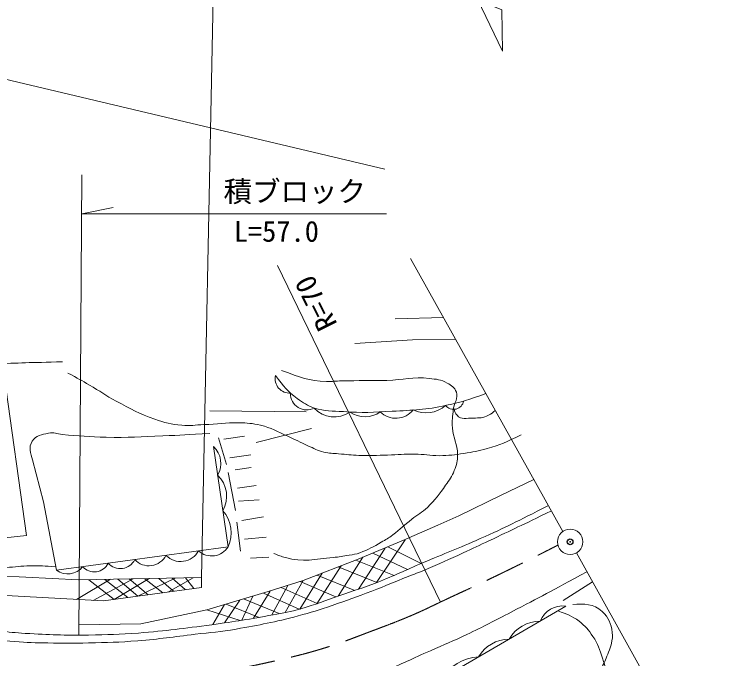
# Model space of a CAD drawing. Units: millimetres, scale not verified. Extents: x 40000 to 680000, y 20000 to 380000.
# Drawn here: x 203790 to 267219, y 263363 to 319915 of the extents above; entities that cross this region are included whole.
import ezdxf
from ezdxf.enums import TextEntityAlignment as Align

# ---------------------------------------------------------------- set-up
doc = ezdxf.new("R2010")
doc.units = ezdxf.units.MM
doc.header["$LTSCALE"] = 1000
doc.header["$PDMODE"] = 32
doc.header["$PDSIZE"] = 500
doc.linetypes.add('CHAIN', pattern=[18.5, 12, -1.5, 3.5, -1.5])
doc.layers.add('M-BMK', color=2, linetype='CHAIN', lineweight=13)
doc.layers.add('M-WORK', color=1, linetype='Continuous', lineweight=13)
doc.layers.add('M-OTRS', color=6, linetype='Continuous')
doc.styles.add('ＭＳ ゴシック', font='')
doc.styles.get('ＭＳ ゴシック').set_extended_font_data('MS Gothic')

msp = doc.modelspace()

# ---------------------------------------------------------------- linework, layer by layer
at = {"layer": 'M-BMK'}
msp.add_open_spline([(162430, 277138), (163091, 276675), (163279, 276536), (163855, 276202), (164313, 275937), (164584, 275814), (165053, 275570), (166604, 274763), (167476, 274316), (169038, 273531), (171557, 272265), (172969, 271556), (175514, 270343), (176884, 269690), (177663, 269350), (179041, 268713), (180051, 268246), (180605, 267956), (181628, 267518), (182871, 266985), (183578, 266709), (184844, 266234), (186270, 265700), (187085, 265446), (188519, 264936), (189491, 264591), (190013, 264331), (191003, 264044), (192473, 263618), (193315, 263446), (194802, 263081), (195503, 262908), (195890, 262782), (196600, 262647), (197652, 262447), (198250, 262392), (199309, 262234), (200523, 262054), (201200, 261925), (202420, 261790), (204129, 261602), (205093, 261551), (206811, 261462), (208532, 261373), (209499, 261344), (211223, 261367), (213172, 261393), (214263, 261471), (216206, 261616), (218261, 261768), (219418, 261842), (221454, 262155), (223727, 262505), (224991, 262771), (227232, 263287), (228702, 263626), (229524, 263828), (230967, 264271), (232375, 264704), (233145, 265006), (234522, 265530), (236454, 266267), (237554, 266643), (239442, 267488), (240139, 267800), (240518, 267998), (241209, 268324), (243315, 269318), (244510, 269845), (246605, 270863), (248536, 271801), (249152, 272112), (251523, 273318)], degree=3, knots=[0, 0, 0, 0, 1, 1, 1, 2, 2, 2, 3, 3, 3, 4, 4, 4, 5, 5, 5, 6, 6, 6, 7, 7, 7, 8, 8, 8, 9, 9, 9, 10, 10, 10, 11, 11, 11, 12, 12, 12, 13, 13, 13, 14, 14, 14, 15, 15, 15, 16, 16, 16, 17, 17, 17, 18, 18, 18, 19, 19, 19, 20, 20, 20, 21, 21, 21, 22, 22, 22, 23, 23, 23, 24, 24, 24, 24], dxfattribs=at)
at = {"layer": 'M-OTRS'}
msp.add_point((252602, 273610), dxfattribs=at)
at = {"layer": 'M-WORK'}
for p, q in [((236318, 306325), (68395, 346125)), ((221399, 328278), (220208, 270465)), ((209456, 265421), (209723, 305828)), ((209701, 302419), (212476, 302973)), ((209701, 302419), (236469, 302418)), ((251954, 274521), (238592, 298495)), ((241209, 268324), (226902, 297880)), ((237232, 293192), (241484, 293306)), ((220956, 285121), (229402, 285020)), ((225019, 282321), (229892, 283575)), ((222405, 280393), (221707, 282753)), ((222190, 282620), (224002, 282874)), ((222697, 280984), (224553, 281245)), ((223184, 279925), (224588, 280151)), ((222553, 279705), (223220, 276373)), ((223397, 278333), (225010, 278554)), ((223472, 277172), (225297, 277308)), ((223339, 275349), (223656, 272799)), ((223770, 275486), (225660, 275792)), ((224007, 273847), (225888, 274011)), ((238099, 273798), (235595, 270030)), ((236348, 273069), (234024, 269458)), ((236583, 273166), (239521, 271711)), ((224530, 272177), (226129, 272252)), ((234389, 272257), (232239, 268849)), ((235262, 272619), (238324, 271188)), ((253151, 272636), (267219, 247449)), ((232492, 271507), (230347, 268175)), ((233764, 272004), (237139, 270663)), ((230806, 270850), (228844, 267703)), ((232234, 271407), (235630, 270044)), ((209251, 268553), (212214, 270320)), ((212536, 268545), (210320, 270285)), ((210711, 268469), (214215, 270356)), ((211727, 270311), (213745, 268713)), ((212536, 268545), (215631, 270382)), ((212860, 270331), (214622, 268834)), ((215547, 268962), (213876, 270350)), ((214622, 268834), (217896, 270423)), ((215240, 270375), (216832, 269140)), ((216468, 270397), (217759, 269268)), ((217333, 269210), (219494, 270452)), ((217632, 270418), (218800, 269413)), ((219558, 269518), (218805, 270439)), ((230392, 270688), (233688, 269344)), ((227802, 269778), (226405, 267190)), ((227231, 269597), (230374, 268184)), ((229150, 270204), (227573, 267406)), ((228877, 270117), (232035, 268777)), ((251982, 268460), (254562, 270111)), ((226248, 269286), (224802, 266896)), ((225653, 269108), (228812, 267694)), ((223582, 268501), (222227, 266489)), ((224717, 268834), (223774, 266723)), ((223912, 268598), (227057, 267310)), ((222240, 268108), (221215, 266348)), ((222374, 268147), (225275, 266980)), ((233886, 257332), (252230, 267958)), ((220691, 267654), (223632, 266701))]:
    msp.add_line(p, q, dxfattribs=at)
for points in [[(233364, 344344), (246649, 316704), (246613, 320311), (242935, 321846)], [(233676, 291032), (238747, 291342), (242540, 291412)], [(221268, 281985), (222568, 273166), (207486, 271111), (206353, 277126), (205377, 280816)], [(209462, 266313), (214890, 266408), (220691, 267654), (226087, 269236), (229150, 270204), (233991, 272092), (237975, 273743), (240974, 275076), (242815, 275886), (246529, 277695), (249408, 279088)], [(202440, 270629), (209423, 270269), (220208, 270465), (220208, 269608), (211613, 268417), (202472, 268941), (196695, 266703)]]:
    msp.add_lwpolyline(points, dxfattribs=at)
msp.add_lwpolyline([(190158, 286557), (202887, 288208), (204845, 274168), (202932, 273970), (202980, 272747), (200805, 272494), (200567, 273938), (195473, 273303), (194901, 277699), (188172, 277128), (187442, 283048), (190489, 283429)], close=True, dxfattribs=at)
msp.add_circle((252602, 273610), 1118, dxfattribs=at)
for centre, radius, start, end in [((227976, 287946), 1287, 167.88203, 273.0391), ((229460, 286608), 1417, 177.8728, 298.20138), ((239938, 287576), 2639, 244.84234, 310.70068), ((242359, 286152), 907, 219.48965, 349.12026), ((231888, 286945), 2367, 222.04108, 304.95043), ((234579, 286995), 2397, 236.15968, 304.14187), ((237290, 286419), 1962, 225.8782, 321.10045), ((219897, 280495), 2025, 329.38483, 47.38034), ((219855, 277606), 2576, 330.60957, 46.15559), ((219868, 274391), 2964, 335.60141, 41.16376), ((218387, 273701), 1814, 224.87065, 330.65026), ((221119, 274087), 1716, 227.93786, 327.58306), ((215597, 273202), 1695, 222.95566, 332.56526), ((210800, 272337), 1368, 221.85868, 333.66223), ((213084, 272674), 1418, 221.74447, 333.77644), ((208468, 272486), 1689, 234.47589, 321.04503), ((251916, 265904), 2078, 81.29463, 158.86729), ((250015, 263434), 3220, 90.6821, 149.47982), ((247285, 261887), 3182, 90.7871, 149.37482), ((244850, 259208), 4311, 94.02343, 146.13849)]:
    msp.add_arc(centre, radius, start, end, dxfattribs=at)
for points, knots in [([(185161, 291904), (186291, 291404), (186605, 291264), (187553, 290909), (188475, 290564), (189003, 290399), (189944, 290105), (190860, 289819), (191363, 289610), (192303, 289417), (193509, 289171), (194206, 289135), (195435, 289068), (196929, 288988), (197770, 289016), (199265, 289068), (200308, 289105), (200890, 289164), (201932, 289216), (204306, 289335), (205070, 289341), (208016, 289417)], [0, 0, 0, 0, 1, 1, 1, 2, 2, 2, 3, 3, 3, 4, 4, 4, 5, 5, 5, 6, 6, 6, 7, 7, 7, 7]), ([(227249, 288646), (228983, 288066), (229614, 287722), (231201, 287693), (231722, 287684), (232013, 287727), (232534, 287741), (234087, 287783), (234958, 287744), (236510, 287789), (237962, 287831), (238783, 288133), (240224, 287955), (240853, 287878), (241251, 287875), (241795, 287550), (242173, 287325), (242450, 287178), (242605, 286765), (242816, 286201), (242415, 285843), (242341, 285246), (242264, 284617), (242211, 284257), (242264, 283626), (242344, 282686), (242697, 282196), (242714, 281253), (242724, 280702), (242626, 280386), (242428, 279872), (242218, 279326), (241999, 279064), (241666, 278582), (241107, 277769), (240759, 277329), (240063, 276629), (239589, 276152), (239209, 276018), (238683, 275598), (238022, 275070), (237693, 274724), (237016, 274217), (236646, 273940), (236415, 273817), (236016, 273582), (235306, 273165), (234895, 272944), (234128, 272646), (233779, 272510), (233560, 272506), (233191, 272439), (232643, 272340), (232334, 272279), (231779, 272233), (230154, 272098), (229173, 271788), (227605, 272233), (227201, 272348), (227020, 272382), (226589, 272582)], [0, 0, 0, 0, 1, 1, 1, 2, 2, 2, 3, 3, 3, 4, 4, 4, 5, 5, 5, 6, 6, 6, 7, 7, 7, 8, 8, 8, 9, 9, 9, 10, 10, 10, 11, 11, 11, 12, 12, 12, 13, 13, 13, 14, 14, 14, 15, 15, 15, 16, 16, 16, 17, 17, 17, 18, 18, 18, 19, 19, 19, 20, 20, 20, 20]), ([(208492, 288432), (209411, 287931), (209652, 287797), (210386, 287374), (211310, 286841), (211782, 286465), (212724, 285966), (214019, 285281), (214735, 284851), (216121, 284379), (217016, 284075), (217539, 283930), (218480, 283840), (219238, 283767), (219667, 283870), (220427, 283903), (221630, 283956), (222302, 284076), (223506, 284062), (224251, 284053), (224674, 284012), (225400, 283850), (226385, 283631), (226867, 283279), (227791, 282877), (228493, 282571), (228868, 282360), (229569, 282051), (230108, 281814), (230394, 281623), (230966, 281480), (231462, 281356), (231758, 281390), (232267, 281343), (232960, 281279), (233349, 281231), (234045, 281205), (235032, 281168), (235586, 281201), (236573, 281226), (237495, 281250), (238011, 281336), (238933, 281321), (239790, 281308), (240266, 281164), (241123, 281173), (241962, 281182), (242432, 281244), (243260, 281374), (244065, 281500), (244516, 281584), (245302, 281798), (246519, 282128), (246948, 282369), (248297, 283004)], [0, 0, 0, 0, 1, 1, 1, 2, 2, 2, 3, 3, 3, 4, 4, 4, 5, 5, 5, 6, 6, 6, 7, 7, 7, 8, 8, 8, 9, 9, 9, 10, 10, 10, 11, 11, 11, 12, 12, 12, 13, 13, 13, 14, 14, 14, 15, 15, 15, 16, 16, 16, 17, 17, 17, 18, 18, 18, 18]), ([(226717, 288216), (227487, 287240), (227747, 286824), (228638, 286200), (229186, 285817), (229495, 285569), (230130, 285359), (231085, 285043), (231682, 285110), (232685, 285042), (234355, 284928), (235299, 284980), (236970, 285074), (238838, 285178), (239905, 285191), (241731, 285597), (243113, 285905), (243631, 286063), (245204, 286631)], [0, 0, 0, 0, 1, 1, 1, 2, 2, 2, 3, 3, 3, 4, 4, 4, 5, 5, 5, 6, 6, 6, 6]), ([(145180, 287496), (147420, 286456), (147988, 286194), (149781, 285345), (151263, 284644), (152085, 284233), (153569, 283536), (155254, 282744), (156209, 282324), (157897, 281536), (160099, 280508), (161326, 279917), (163526, 278880), (165307, 278041), (166302, 277566), (168086, 276732), (170758, 275484), (172254, 274784), (174932, 273548), (175894, 273103), (176426, 272839), (177397, 272415), (178544, 271915), (179189, 271637), (180349, 271167), (181427, 270730), (182031, 270485), (183121, 270077), (184792, 269452), (185730, 269104), (187417, 268522), (188216, 268246), (188664, 268091), (189469, 267834), (190680, 267448), (191357, 267225), (192580, 266882), (194002, 266483), (194805, 266277), (196252, 265982), (198013, 265624), (199011, 265477), (200791, 265221), (201961, 265052), (202617, 264949), (203796, 264850), (204937, 264755), (205581, 264758), (206727, 264734), (208119, 264705), (208900, 264707), (210292, 264734), (211988, 264767), (212940, 264789), (214630, 264924), (216604, 265082), (217701, 265257), (219667, 265496), (221069, 265666), (221864, 265701), (223254, 265951), (225395, 266336), (226601, 266540), (228703, 267104), (229881, 267420), (230531, 267633), (231687, 268024), (233060, 268490), (233822, 268770), (235178, 269284), (236432, 269758), (237116, 270070), (238363, 270564), (238948, 270796), (239286, 270899), (239865, 271146), (241178, 271705), (241904, 272038), (243198, 272638), (244089, 273050), (244585, 273288), (245473, 273706), (247617, 274717), (248288, 275043), (250951, 276320)], [0, 0, 0, 0, 1, 1, 1, 2, 2, 2, 3, 3, 3, 4, 4, 4, 5, 5, 5, 6, 6, 6, 7, 7, 7, 8, 8, 8, 9, 9, 9, 10, 10, 10, 11, 11, 11, 12, 12, 12, 13, 13, 13, 14, 14, 14, 15, 15, 15, 16, 16, 16, 17, 17, 17, 18, 18, 18, 19, 19, 19, 20, 20, 20, 21, 21, 21, 22, 22, 22, 23, 23, 23, 24, 24, 24, 25, 25, 25, 26, 26, 26, 27, 27, 27, 28, 28, 28, 28]), ([(242412, 285247), (242454, 285034), (242526, 284908), (242666, 284733), (243017, 284293), (243521, 284474), (244084, 284479), (244622, 284484), (244967, 284467), (245440, 284724), (245690, 284859), (245805, 284933), (246030, 285149)], [0, 0, 0, 0, 1, 1, 1, 2, 2, 2, 3, 3, 3, 4, 4, 4, 4]), ([(205377, 280816), (205193, 281377), (205007, 281919), (205353, 282459), (205688, 282980), (206180, 283003), (206782, 283149), (207245, 283262), (207521, 283068), (207996, 283030), (209500, 282910), (210344, 282832), (211853, 282792), (213796, 282741), (214886, 282833), (216828, 282911), (218438, 282976), (218958, 283004), (220947, 283125)], [0, 0, 0, 0, 1, 1, 1, 2, 2, 2, 3, 3, 3, 4, 4, 4, 5, 5, 5, 6, 6, 6, 6]), ([(143835, 280326), (145028, 279800), (145327, 279668), (146283, 279246), (147361, 278770), (147971, 278518), (149041, 278026), (149911, 277626), (150386, 277376), (151254, 276970), (151966, 276637), (152367, 276454), (153083, 276128), (154475, 275495), (155261, 275156), (156653, 274524), (158297, 273777), (159211, 273345), (160854, 272598), (162097, 272033), (162794, 271719), (164039, 271159), (166043, 270257), (167170, 269763), (169170, 268852), (170087, 268435), (170571, 268131), (171509, 267762), (173288, 267063), (174317, 266761), (176111, 266101), (176961, 265789), (177440, 265623), (178280, 265287), (178947, 265019), (179310, 264844), (179973, 264567), (181219, 264048), (181919, 263764), (183169, 263255), (184221, 262827), (184805, 262572), (185867, 262165), (186770, 261819), (187278, 261629), (188195, 261319), (189380, 260917), (190053, 260716), (191252, 260356), (192634, 259941), (193402, 259680), (194807, 259351), (196331, 258994), (197203, 258883), (198743, 258610), (199989, 258390), (200686, 258256), (201939, 258081), (203068, 257924), (203702, 257842), (204838, 257753), (206212, 257646), (206984, 257619), (208361, 257573), (209365, 257540), (209928, 257510), (210932, 257520), (212508, 257537), (213390, 257599), (214964, 257679), (216875, 257776), (217951, 257786), (219853, 258002), (221881, 258231), (223012, 258422), (225011, 258827), (226591, 259147), (227477, 259335), (229027, 259779), (231070, 260365), (232223, 260678), (234217, 261414), (235013, 261708), (235453, 261888), (236232, 262223), (237841, 262915), (238727, 263337), (240327, 264049), (241572, 264602), (242285, 264879), (243517, 265461), (245064, 266192), (245901, 266661), (247421, 267445), (250038, 268793), (250860, 269249), (254075, 270982)], [0, 0, 0, 0, 1, 1, 1, 2, 2, 2, 3, 3, 3, 4, 4, 4, 5, 5, 5, 6, 6, 6, 7, 7, 7, 8, 8, 8, 9, 9, 9, 10, 10, 10, 11, 11, 11, 12, 12, 12, 13, 13, 13, 14, 14, 14, 15, 15, 15, 16, 16, 16, 17, 17, 17, 18, 18, 18, 19, 19, 19, 20, 20, 20, 21, 21, 21, 22, 22, 22, 23, 23, 23, 24, 24, 24, 25, 25, 25, 26, 26, 26, 27, 27, 27, 28, 28, 28, 29, 29, 29, 30, 30, 30, 31, 31, 31, 32, 32, 32, 32]), ([(250687, 276794), (247845, 275353), (247077, 274950), (244706, 273890), (242748, 273014), (241618, 272600), (239643, 271763), (238078, 271100), (237228, 270664), (235644, 270049), (234375, 269557), (233644, 269337), (232358, 268890), (231029, 268429), (230298, 268122), (228946, 267732), (228008, 267461), (227461, 267390), (226502, 267208), (224410, 266812), (223231, 266622), (221121, 266335), (218612, 265994), (217202, 265810), (214678, 265605), (212971, 265466), (212009, 265460), (210297, 265430), (208127, 265392), (206910, 265462), (204743, 265573), (203847, 265619), (203349, 265697), (202457, 265796), (200192, 266047), (199443, 266217), (196695, 266703)], [0, 0, 0, 0, 1, 1, 1, 2, 2, 2, 3, 3, 3, 4, 4, 4, 5, 5, 5, 6, 6, 6, 7, 7, 7, 8, 8, 8, 9, 9, 9, 10, 10, 10, 11, 11, 11, 12, 12, 12, 12]), ([(198307, 271270), (199510, 271193), (199862, 271165), (200860, 271192), (201717, 271216), (202194, 271288), (203050, 271351), (203885, 271412), (204350, 271495), (205187, 271510), (206064, 271525), (206378, 271498), (207429, 271412)], [0, 0, 0, 0, 1, 1, 1, 2, 2, 2, 3, 3, 3, 4, 4, 4, 4]), ([(244307, 238291), (244410, 239176), (244463, 239545), (244783, 240275), (245128, 241061), (245592, 241345), (246053, 242069), (246488, 242753), (246793, 243111), (247100, 243862), (247523, 244898), (247526, 245555), (247798, 246639), (248090, 247799), (248304, 248437), (248544, 249607), (248751, 250613), (248664, 251213), (248909, 252210), (249007, 252606), (249098, 252819), (249259, 253194), (249440, 253617), (249593, 253830), (249798, 254242), (250184, 255016), (250334, 255483), (250750, 256241), (251375, 257380), (251751, 258010), (252528, 259051), (252841, 259470), (253152, 259585), (253480, 259992), (254272, 260973), (254758, 261503), (255384, 262596), (255667, 263091), (255769, 263399), (255977, 263930), (256089, 264217), (256158, 264379), (256220, 264681), (256297, 265055), (256358, 265276), (256305, 265654), (256192, 266449), (255992, 266948), (255416, 267506), (254669, 268230), (253845, 268142), (252824, 268120)], [0, 0, 0, 0, 1, 1, 1, 2, 2, 2, 3, 3, 3, 4, 4, 4, 5, 5, 5, 6, 6, 6, 7, 7, 7, 8, 8, 8, 9, 9, 9, 10, 10, 10, 11, 11, 11, 12, 12, 12, 13, 13, 13, 14, 14, 14, 15, 15, 15, 16, 16, 16, 17, 17, 17, 17]), ([(251508, 267540), (252366, 267250), (252742, 267141), (253383, 266643), (253939, 266209), (254209, 265896), (254599, 265309), (255056, 264624), (255201, 264166), (255456, 263384), (255707, 262615), (255850, 262161), (255859, 261352), (255867, 260492), (255673, 260022), (255509, 259178), (255317, 258187), (255120, 257650), (254954, 256654), (254724, 255274), (254756, 254480), (254668, 253083), (254467, 249872), (254538, 248775), (254589, 244846)], [0, 0, 0, 0, 1, 1, 1, 2, 2, 2, 3, 3, 3, 4, 4, 4, 5, 5, 5, 6, 6, 6, 7, 7, 7, 8, 8, 8, 8])]:
    msp.add_open_spline(points, degree=3, knots=knots, dxfattribs=at)

# ---------------------------------------------------------------- texts
at = {"layer": 'M-WORK', "style": 'ＭＳ ゴシック'}
for s, p in [('積ブロック', (222162, 302907)), ('L=57.0', (223055, 299407))]:
    msp.add_text(s, height=1833, dxfattribs=at).set_placement(p, align=Align.BOTTOM_LEFT)
msp.add_text('R=70', height=1833, rotation=116.565, dxfattribs=at).set_placement((232673, 292976), align=Align.BOTTOM_LEFT)

doc.saveas('drawing.dxf')
